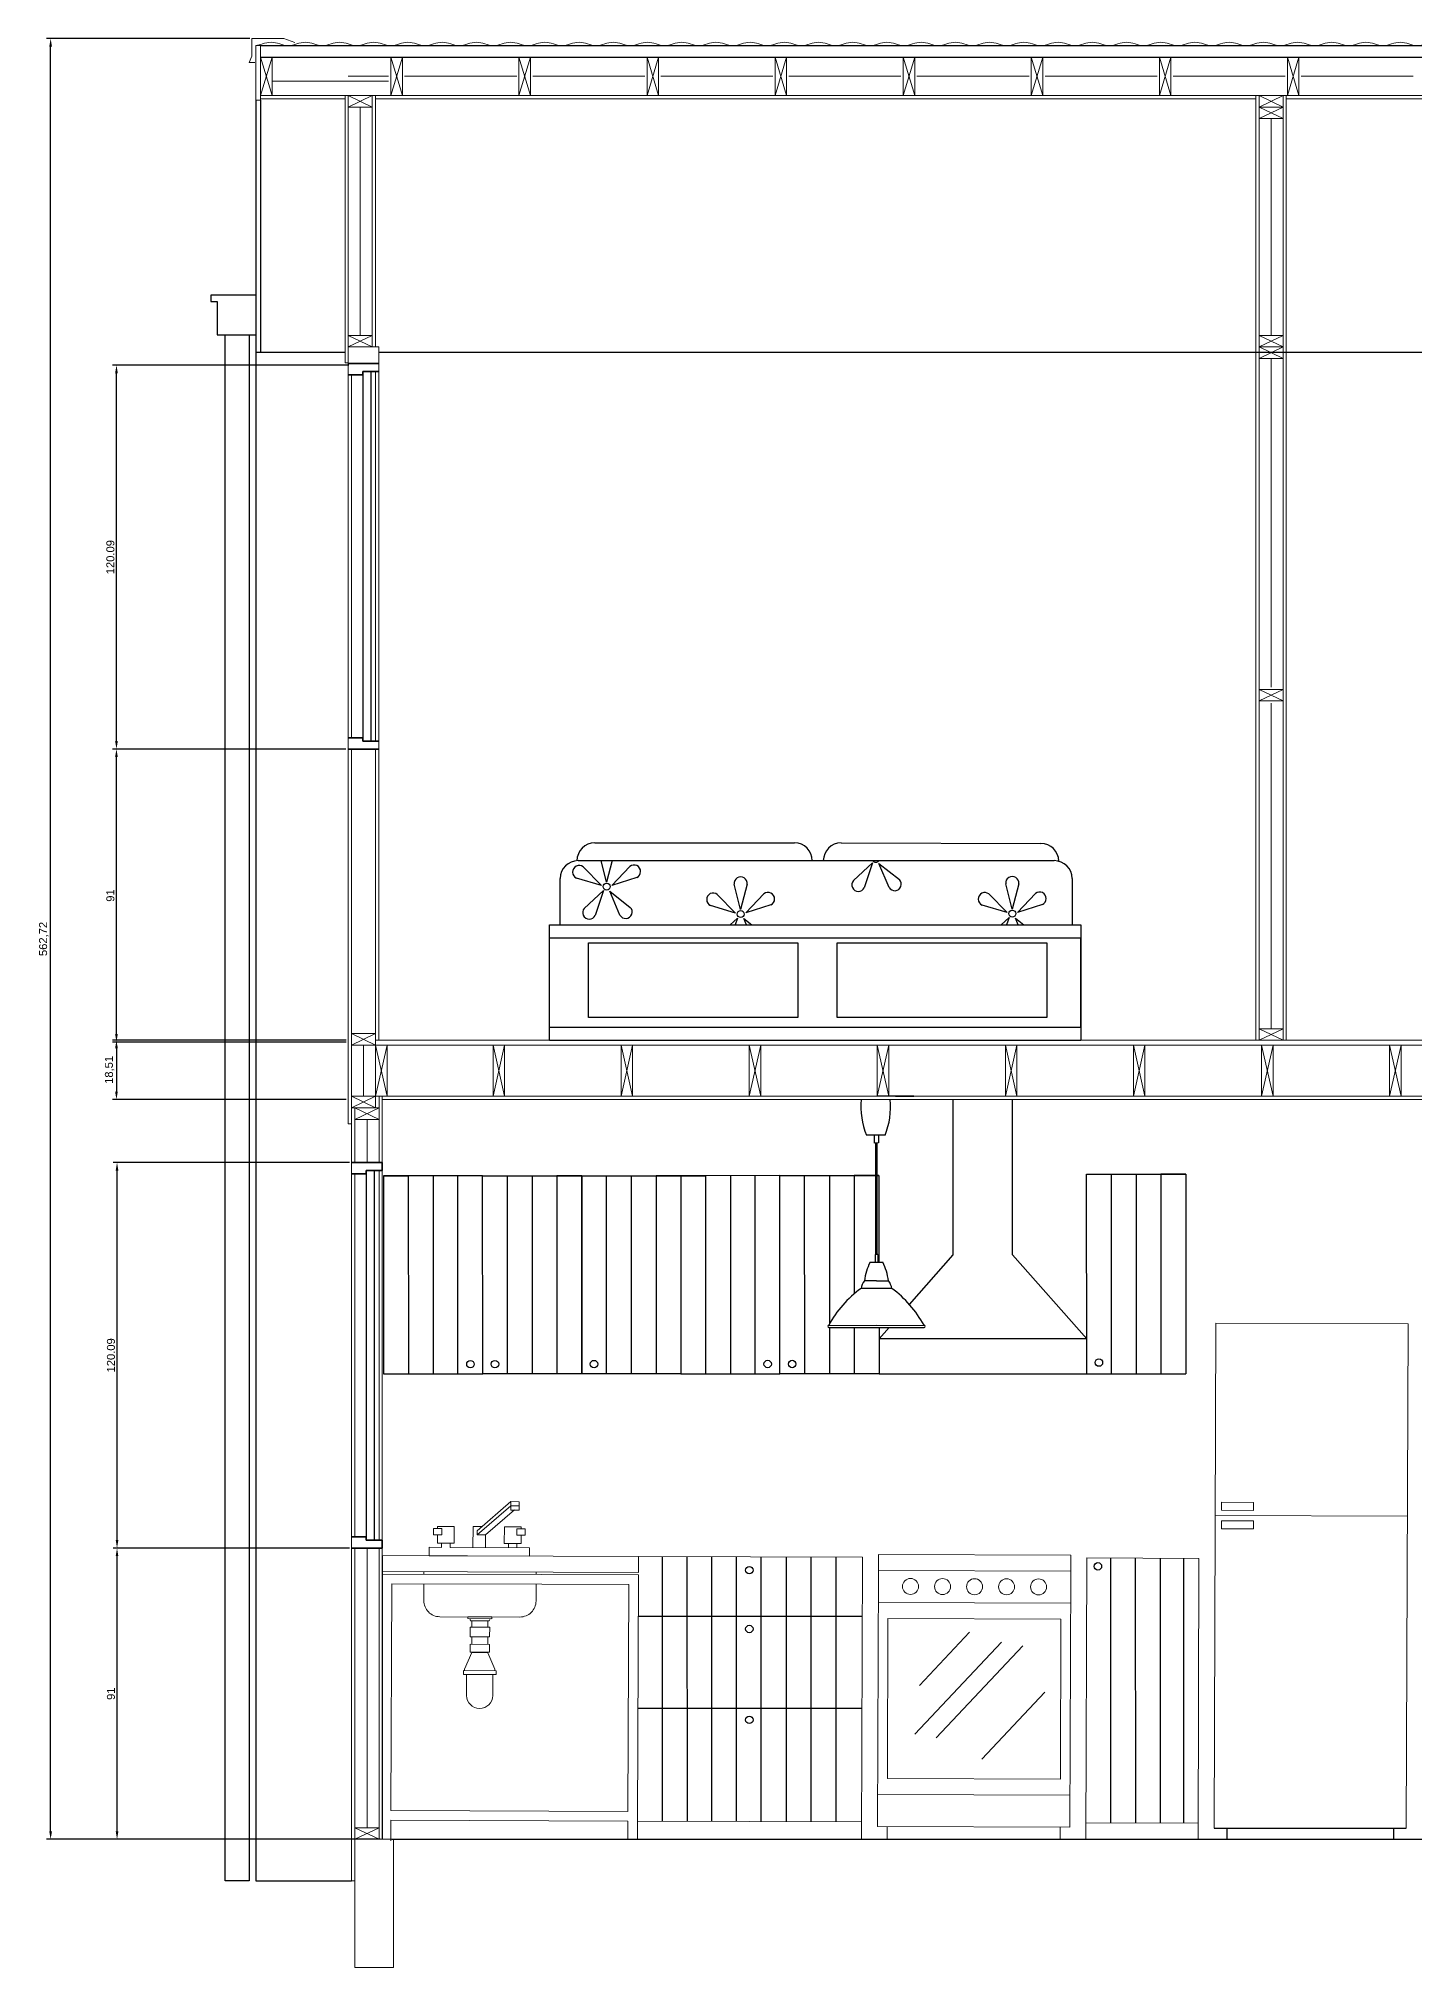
# Model space of a CAD drawing. Header units: inches. Extents: x 1841 to 3762, y 1077 to 2987.
# Drawn here: x 1841 to 2271, y 1077 to 1679 of the extents above; entities that cross this region are included whole.
import ezdxf

# ---------------------------------------------------------------- set-up
doc = ezdxf.new("R2010")
doc.units = ezdxf.units.IN
doc.header["$MEASUREMENT"] = 0
for name, color, linetype, lineweight in [('A-ANNO-SYMB', 3, 'Continuous', 18), ('A-DETL-MBND', 3, 'Continuous', 18), ('A-ELEV-IDEN', 3, 'Continuous', 18), ('A-ELEV-MBE1', 7, 'Continuous', 35), ('A-ELEV-MBE2', 4, 'Continuous', 25), ('A-FURN', 8, 'Continuous', 18), ('A-WALL-PATT', 8, 'Continuous', 18), ('A-WALL-STUD', 3, 'Continuous', 18)]:
    doc.layers.add(name, color=color, linetype=linetype, lineweight=lineweight)
doc.styles.get("Standard").update_dxf_attribs({"font": 'Arial.ttf'})
doc.dimstyles.new('ISO-25', dxfattribs={"dimtxt": 2.5, "dimasz": 2.5, "dimexe": 1.25, "dimexo": 0.625, "dimtad": 1, "dimtxsty": 'Standard', "dimcen": 2.5, "dimadec": 0, "dimazin": 0, "dimtfac": 1, "dimtmove": 0, "dimatfit": 3, "dimfxl": 1, "dimarcsym": 0})

# ---------------------------------------------------------------- blocks, each defined once
blk = doc.blocks.new('*D58')
at = {"color": 0, "lineweight": -2, "transparency": 16777216}
for p, q in [((1906.79, 1679.42), (1843.32, 1679.42)), ((1844.57, 1119.21), (1844.57, 1676.92)), ((1947.57, 1116.71), (1843.32, 1116.71))]:
    blk.add_line(p, q, dxfattribs=at)
at = {"color": 0, "transparency": 16777216}
for points in [[(1844.15, 1676.92), (1844.99, 1676.92), (1844.57, 1679.42)], [(1844.15, 1119.21), (1844.99, 1119.21), (1844.57, 1116.71)]]:
    blk.add_solid(points, dxfattribs=at)
at = {"color": 0, "transparency": 16777216, "insert": (1842.44, 1398.06), "char_height": 2.5, "attachment_point": 5, "rotation": 90}
blk.add_mtext('562,72', dxfattribs=at)
blk = doc.blocks.new('*D59')
at = {"color": 0, "lineweight": -2, "transparency": 16777216}
for p, q in [((1937.97, 1207.71), (1864.07, 1207.71)), ((1865.32, 1119.21), (1865.32, 1205.21)), ((1937.97, 1116.71), (1864.07, 1116.71))]:
    blk.add_line(p, q, dxfattribs=at)
at = {"color": 0, "transparency": 16777216}
for points in [[(1864.91, 1205.21), (1865.74, 1205.21), (1865.32, 1207.71)], [(1864.91, 1119.21), (1865.74, 1119.21), (1865.32, 1116.71)]]:
    blk.add_solid(points, dxfattribs=at)
at = {"color": 0, "transparency": 16777216, "insert": (1863.43, 1162.21), "char_height": 2.5, "attachment_point": 5, "rotation": 90}
blk.add_mtext('91', dxfattribs=at)
blk = doc.blocks.new('*D60')
at = {"color": 0, "lineweight": -2, "transparency": 16777216}
for p, q in [((1937.97, 1328.2), (1864.07, 1328.2)), ((1865.32, 1210.21), (1865.32, 1325.7)), ((1937.97, 1207.71), (1864.07, 1207.71))]:
    blk.add_line(p, q, dxfattribs=at)
at = {"color": 0, "transparency": 16777216}
for points in [[(1864.91, 1325.7), (1865.74, 1325.7), (1865.32, 1328.2)], [(1864.91, 1210.21), (1865.74, 1210.21), (1865.32, 1207.71)]]:
    blk.add_solid(points, dxfattribs=at)
at = {"color": 0, "transparency": 16777216, "insert": (1863.43, 1267.95), "char_height": 2.5, "attachment_point": 5, "rotation": 90}
blk.add_mtext('120.09', dxfattribs=at)
blk = doc.blocks.new('*D53')
at = {"color": 0, "lineweight": -2, "transparency": 16777216}
for p, q in [((1936.86, 1457.4), (1863.89, 1457.4)), ((1865.14, 1368.36), (1865.14, 1454.9)), ((1936.96, 1365.86), (1863.89, 1365.86))]:
    blk.add_line(p, q, dxfattribs=at)
at = {"color": 0, "transparency": 16777216}
for points in [[(1864.72, 1454.9), (1865.56, 1454.9), (1865.14, 1457.4)], [(1864.72, 1368.36), (1865.56, 1368.36), (1865.14, 1365.86)]]:
    blk.add_solid(points, dxfattribs=at)
at = {"color": 0, "transparency": 16777216, "insert": (1863.25, 1411.63), "char_height": 2.5, "attachment_point": 5, "rotation": 90}
blk.add_mtext('91', dxfattribs=at)
blk = doc.blocks.new('*D54')
at = {"color": 0, "lineweight": -2, "transparency": 16777216}
for p, q in [((1937.78, 1577.35), (1863.89, 1577.35)), ((1865.14, 1459.9), (1865.14, 1574.85)), ((1936.86, 1457.4), (1863.89, 1457.4))]:
    blk.add_line(p, q, dxfattribs=at)
at = {"color": 0, "transparency": 16777216}
for points in [[(1864.72, 1574.85), (1865.56, 1574.85), (1865.14, 1577.35)], [(1864.72, 1459.9), (1865.56, 1459.9), (1865.14, 1457.4)]]:
    blk.add_solid(points, dxfattribs=at)
at = {"color": 0, "transparency": 16777216, "insert": (1863.25, 1517.37), "char_height": 2.5, "attachment_point": 5, "rotation": 90}
blk.add_mtext('120.09', dxfattribs=at)
blk = doc.blocks.new('*D57')
at = {"color": 0, "lineweight": -2, "transparency": 16777216}
for p, q in [((1936.96, 1366.4), (1863.89, 1366.4)), ((1865.14, 1363.9), (1865.14, 1350.38)), ((1936.96, 1347.88), (1863.89, 1347.88))]:
    blk.add_line(p, q, dxfattribs=at)
at = {"color": 0, "transparency": 16777216}
for points in [[(1864.72, 1363.9), (1865.56, 1363.9), (1865.14, 1366.4)], [(1864.72, 1350.38), (1865.56, 1350.38), (1865.14, 1347.88)]]:
    blk.add_solid(points, dxfattribs=at)
at = {"color": 0, "transparency": 16777216, "insert": (1863.01, 1357.14), "char_height": 2.5, "attachment_point": 5, "rotation": 90}
blk.add_mtext('18,51', dxfattribs=at)

msp = doc.modelspace()

# ---------------------------------------------------------------- linework, layer by layer
at = {"color": 0}
for p, q in [((1942.093, 1574.395), (1942.093, 1460.901)), ((1944.607, 1575.396), (1944.607, 1459.9)), ((1947.097, 1457.398), (1937.589, 1457.398)), ((2126.649, 1299.369), (2126.636, 1347.884)), ((2145.16, 1299.374), (2145.147, 1347.884)), ((1943.194, 1324.703), (1943.194, 1211.208)), ((1945.708, 1325.703), (1945.708, 1210.207)), ((2103.447, 1324.104), (2103.455, 1297.037)), ((2199.315, 1324.551), (2199.332, 1262.197)), ((2103.053, 1299.439), (2103.053, 1297.037)), ((2112.95, 1283.857), (2126.649, 1299.369)), ((2168.363, 1273.131), (2145.16, 1299.374)), ((2103.46, 1276.684), (2103.464, 1262.17)), ((2103.461, 1273.113), (2106.616, 1276.685)), ((2168.363, 1273.131), (2103.461, 1273.113)), ((2168.366, 1262.188), (2168.363, 1273.131)), ((2103.464, 1262.17), (2168.366, 1262.188)), ((2168.366, 1262.188), (2199.332, 1262.197)), ((1948.198, 1205.393), (1948.198, 1116.705)), ((2089.924, 1204.896), (2089.947, 1122.177)), ((2098.328, 1186.378), (2028.199, 1186.359)), ((2116.08, 1164.79), (2131.792, 1181.448)), ((2114.636, 1149.546), (2141.764, 1178.305)), ((2121.291, 1148.417), (2148.418, 1177.177)), ((2098.157, 1157.612), (2028.098, 1157.592)), ((2135.59, 1141.772), (2155.337, 1162.707)), ((1951.2, 1116.705), (2625.92, 1116.705)), ((2208.216, 1120.216), (2268.266, 1120.216)), ((2212.207, 1120.216), (2212.207, 1116.705)), ((2264.266, 1120.216), (2264.266, 1116.705))]:
    msp.add_line(p, q, dxfattribs=at)
for p, q in [((2009.416, 1422.53), (2158.25, 1422.53)), ((2014.638, 1428.101), (2077.032, 1428.113)), ((2018.33, 1415.818), (2016.61, 1422.53)), ((2020.051, 1422.53), (2018.33, 1415.818)), ((2091.643, 1428.113), (2154.037, 1427.942)), ((2003.833, 1402.466), (2003.833, 1416.947)), ((2016.76, 1414.745), (2008.933, 1417.092)), ((2011.027, 1420.567), (2016.76, 1414.745)), ((2019.974, 1414.796), (2025.605, 1420.717)), ((2027.759, 1417.278), (2019.974, 1414.796)), ((2095.446, 1416.286), (2101.443, 1421.835)), ((2101.443, 1421.835), (2098.855, 1414.085)), ((2103.438, 1421.689), (2109.839, 1416.611)), ((2106.607, 1414.158), (2103.438, 1421.689)), ((2163.833, 1416.947), (2163.833, 1402.466)), ((2011.336, 1407.618), (2017.334, 1413.168)), ((2017.334, 1413.168), (2014.745, 1405.418)), ((2019.328, 1413.022), (2025.729, 1407.943)), ((2022.497, 1405.49), (2019.328, 1413.022)), ((2052.916, 1411.989), (2058.648, 1406.166)), ((2060.219, 1407.24), (2058.19, 1415.155)), ((2062.247, 1415.155), (2060.219, 1407.24)), ((2061.863, 1406.217), (2067.494, 1412.138)), ((2137.802, 1412.118), (2143.534, 1406.295)), ((2145.105, 1407.369), (2143.076, 1415.284)), ((2147.133, 1415.284), (2145.105, 1407.369)), ((2146.748, 1406.346), (2152.379, 1412.267)), ((2058.648, 1406.166), (2050.822, 1408.514)), ((2056.928, 1402.466), (2059.222, 1404.59)), ((2059.222, 1404.59), (2058.513, 1402.466)), ((2061.217, 1404.443), (2063.708, 1402.466)), ((2062.049, 1402.466), (2061.217, 1404.443)), ((2069.647, 1408.7), (2061.863, 1406.217)), ((2143.534, 1406.295), (2135.708, 1408.643)), ((2141.674, 1402.466), (2144.108, 1404.719)), ((2144.108, 1404.719), (2143.356, 1402.466)), ((2146.103, 1404.572), (2148.757, 1402.466)), ((2146.989, 1402.466), (2146.103, 1404.572)), ((2154.533, 1408.829), (2146.748, 1406.346)), ((2000.516, 1398.345), (2000.516, 1402.466)), ((2000.516, 1402.466), (2166.516, 1402.466)), ((2000.516, 1366.398), (2000.516, 1402.466)), ((2166.516, 1402.466), (2166.516, 1366.398)), ((2166.516, 1398.345), (2000.516, 1398.345)), ((2166.516, 1370.519), (2166.516, 1398.345)), ((2166.516, 1384.837), (2166.516, 1366.398)), ((2000.516, 1366.398), (2000.516, 1370.519)), ((2000.516, 1370.519), (2166.516, 1370.519)), ((2000.516, 1366.398), (2166.516, 1366.398)), ((2114.379, 1348.885), (2102.917, 1348.885)), ((2108.648, 1348.885), (2114.379, 1348.885)), ((2105.351, 1336.702), (2099.539, 1336.701)), ((2102.002, 1334.299), (2102.001, 1336.701)), ((2103.283, 1334.3), (2102.002, 1334.299)), ((2102.402, 1334.3), (2102.412, 1299.439)), ((2102.892, 1299.439), (2102.883, 1334.3)), ((2103.282, 1336.702), (2103.283, 1334.3)), ((1979.581, 1324.069), (1948.614, 1324.061)), ((1948.614, 1324.061), (1956.355, 1324.063)), ((1948.614, 1324.061), (1948.631, 1262.128)), ((1956.355, 1324.063), (1956.373, 1262.13)), ((1964.097, 1324.065), (1964.114, 1262.132)), ((1971.856, 1262.134), (1971.839, 1324.067)), ((1979.581, 1324.069), (2010.547, 1324.078)), ((1979.598, 1262.136), (1979.581, 1324.069)), ((1987.339, 1262.138), (1987.322, 1324.072)), ((1995.064, 1324.074), (1995.081, 1262.14)), ((2010.547, 1324.078), (2002.806, 1324.076)), ((2002.806, 1324.076), (2002.823, 1262.142)), ((2010.547, 1324.078), (2041.514, 1324.087)), ((2010.547, 1324.078), (2010.564, 1262.145)), ((2010.564, 1262.145), (2010.547, 1324.078)), ((2018.306, 1262.147), (2018.289, 1324.08)), ((2026.031, 1324.082), (2026.048, 1262.149)), ((2041.514, 1324.087), (2033.772, 1324.084)), ((2033.772, 1324.084), (2033.789, 1262.151)), ((2072.481, 1324.095), (2041.514, 1324.087)), ((2041.514, 1324.087), (2049.256, 1324.089)), ((2041.514, 1324.087), (2041.531, 1262.153)), ((2041.514, 1324.087), (2041.531, 1262.153)), ((2049.256, 1324.089), (2049.273, 1262.155)), ((2056.997, 1324.091), (2057.014, 1262.157)), ((2064.756, 1262.16), (2064.739, 1324.093)), ((2072.481, 1324.095), (2102.405, 1324.103)), ((2072.498, 1262.162), (2072.481, 1324.095)), ((2080.239, 1262.164), (2080.222, 1324.097)), ((2087.964, 1324.099), (2087.977, 1277.711)), ((2102.405, 1324.103), (2095.706, 1324.101)), ((2095.706, 1324.101), (2095.716, 1287.182)), ((2102.886, 1324.103), (2103.447, 1324.104)), ((2103.447, 1324.104), (2102.886, 1324.103)), ((2168.348, 1324.542), (2199.315, 1324.551)), ((2168.365, 1262.609), (2168.348, 1324.542)), ((2176.107, 1262.19), (2176.09, 1324.544)), ((2183.832, 1324.547), (2183.849, 1262.192)), ((2199.315, 1324.551), (2191.573, 1324.549)), ((2191.573, 1324.549), (2191.591, 1262.195)), ((2100.651, 1297.037), (2104.655, 1297.038)), ((2103.053, 1299.439), (2102.252, 1299.439)), ((2102.252, 1299.439), (2102.253, 1297.037)), ((2102.654, 1291.243), (2098.891, 1291.242)), ((2102.654, 1291.243), (2106.418, 1291.244)), ((2107.459, 1288.842), (2097.851, 1288.84)), ((2087.766, 1277.321), (2117.55, 1277.329)), ((2087.766, 1277.321), (2102.658, 1277.325)), ((2087.767, 1276.68), (2117.55, 1276.688)), ((2087.977, 1276.68), (2087.981, 1262.166)), ((2095.719, 1276.682), (2095.723, 1262.168)), ((1948.631, 1262.128), (1979.598, 1262.136)), ((2010.564, 1262.145), (1979.598, 1262.136)), ((2041.531, 1262.153), (2010.564, 1262.145)), ((2041.531, 1262.153), (2072.498, 1262.162)), ((2103.464, 1262.17), (2072.498, 1262.162)), ((2035.694, 1205.086), (2035.716, 1122.396)), ((2043.435, 1205.059), (2043.458, 1122.398)), ((2051.2, 1122.4), (2051.177, 1205.032)), ((2058.941, 1122.402), (2058.919, 1205.005)), ((2066.683, 1122.405), (2066.66, 1204.977)), ((2074.402, 1204.95), (2074.425, 1122.407)), ((2082.144, 1204.923), (2082.166, 1122.409)), ((2175.81, 1204.595), (2175.833, 1121.905)), ((2183.552, 1204.568), (2183.575, 1121.907)), ((2191.294, 1204.541), (2191.317, 1121.909)), ((2198.61, 1204.515), (2198.632, 1121.911)), ((2175.816, 1183.838), (2175.833, 1121.905))]:
    msp.add_line(p, q)
for points in [[(2012.645, 1396.821), (2078.133, 1396.821), (2078.133, 1373.47), (2012.645, 1373.47)], [(2090.389, 1396.821), (2155.877, 1396.821), (2155.877, 1373.47), (2090.389, 1373.47)]]:
    msp.add_lwpolyline(points, close=True, dxfattribs=at)
for centre, radius in [((2018.346, 1414.421), 1.077), ((2060.234, 1405.843), 1.077), ((2145.12, 1405.972), 1.077), ((1975.761, 1265.202), 1.161), ((1983.432, 1265.204), 1.161), ((2014.399, 1265.213), 1.161), ((2068.661, 1265.228), 1.161), ((2076.332, 1265.23), 1.161), ((2172.2, 1265.677), 1.161), ((2062.933, 1200.828), 1.161), ((2171.882, 1202.005), 1.161), ((2062.938, 1182.44), 1.161), ((2062.946, 1154.026), 1.161)]:
    msp.add_circle(centre, radius)
for centre, start, end in [((2009.416, 1416.947), 90, 180), ((2014.638, 1422.518), 90, 180), ((2077.032, 1422.53), 0, 90), ((2091.643, 1422.53), 90, 180), ((2154.037, 1422.359), 0, 90), ((2158.25, 1416.947), 0, 90)]:
    msp.add_arc(centre, 5.583, start, end, dxfattribs=at)
for centre, radius, start, end in [((2102.456, 1423.088), 1.077, 211.227631, 328.772369), ((2009.758, 1418.964), 2.045, 51.626679, 246.229324), ((2026.902, 1419.135), 2.045, 294.761183, 129.363827), ((2060.219, 1415.415), 2.045, 352.698678, 187.301322), ((2108.38, 1415.177), 2.045, 209.894794, 44.497438), ((2145.105, 1415.544), 2.045, 352.698678, 187.301322), ((2051.646, 1410.386), 2.045, 51.626679, 246.229324), ((2068.791, 1410.557), 2.045, 294.761183, 129.363827), ((2097.009, 1414.967), 2.045, 139.852192, 334.454836), ((2136.532, 1410.515), 2.045, 51.626679, 246.229324), ((2153.677, 1410.686), 2.045, 294.761183, 129.363827), ((2012.9, 1406.3), 2.045, 139.852192, 334.454836), ((2024.27, 1406.51), 2.045, 209.894794, 44.497438), ((2121.186, 1345.516), 23.373, 174.186505, 202.158441), ((2083.7, 1345.506), 23.373, 337.873184, 5.838988), ((2117.634, 1288.714), 18.912, 153.892838, 172.318594), ((2087.676, 1288.706), 18.912, 7.713032, 26.138787), ((2102.838, 1288.107), 5.04, 141.53577, 171.638469), ((2102.473, 1288.107), 5.04, 8.393156, 38.495855), ((2117.183, 1261.741), 33.288, 125.503858, 152.093278), ((2086.734, 1260.499), 35.112, 28.640736, 53.825379), ((2087.766, 1277), 0.32, 90.015813, 270.015813), ((2117.55, 1277.009), 0.32, 270.015813, 90.015813)]:
    msp.add_arc(centre, radius, start, end)
at = {"layer": 'A-ANNO-SYMB', "color": 0}
msp.add_lwpolyline([(1920.894, 1678.185), (1920.894, 1678.185), (1917.425, 1679.423), (1907.417, 1679.423), (1907.417, 1673.919), (1906.666, 1671.917), (1908.418, 1671.917)], dxfattribs=at)
for centre, start, end in [((1908.132, 1684.561), 274.183033, 291.418653), ((1913.479, 1670.932), 68.581347, 111.418653), ((1918.825, 1684.561), 248.581347, 291.418653), ((1924.172, 1670.932), 68.581347, 111.418653), ((1929.519, 1684.561), 248.581347, 291.418653), ((1934.865, 1670.932), 68.581347, 111.418653), ((1940.212, 1684.561), 248.581347, 291.418653), ((1945.558, 1670.932), 68.581347, 111.418653), ((1950.905, 1684.561), 248.581347, 291.418653), ((1956.251, 1670.932), 68.581347, 111.418653), ((1961.598, 1684.561), 248.581347, 291.418653), ((1966.944, 1670.932), 68.581347, 111.418653), ((1972.291, 1684.561), 248.581347, 291.418653), ((1977.638, 1670.932), 68.581347, 111.418653), ((1982.984, 1684.561), 248.581347, 291.418653), ((1988.331, 1670.932), 68.581347, 111.418653), ((1993.677, 1684.561), 248.581347, 291.418653), ((1999.024, 1670.932), 68.581347, 111.418653), ((2004.37, 1684.561), 248.581347, 291.418653), ((2009.717, 1670.932), 68.581347, 111.418653), ((2015.063, 1684.561), 248.581347, 291.418653), ((2020.41, 1670.932), 68.581347, 111.418653), ((2025.757, 1684.561), 248.581347, 291.418653), ((2031.103, 1670.932), 68.581347, 111.418653), ((2036.45, 1684.561), 248.581347, 291.418653), ((2041.796, 1670.932), 68.581347, 111.418653), ((2047.143, 1684.561), 248.581347, 291.418653), ((2052.489, 1670.932), 68.581347, 111.418653), ((2057.836, 1684.561), 248.581347, 291.418653), ((2063.183, 1670.932), 68.581347, 111.418653), ((2068.529, 1684.561), 248.581347, 291.418653), ((2073.876, 1670.932), 68.581347, 111.418653), ((2079.222, 1684.561), 248.581347, 291.418653), ((2084.569, 1670.932), 68.581347, 111.418653), ((2089.915, 1684.561), 248.581347, 291.418653), ((2095.262, 1670.932), 68.581347, 111.418653), ((2100.608, 1684.561), 248.581347, 291.418653), ((2105.955, 1670.932), 68.581347, 111.418653), ((2111.302, 1684.561), 248.581347, 291.418653), ((2116.648, 1670.932), 68.581347, 111.418653), ((2121.995, 1684.561), 248.581347, 291.418653), ((2127.341, 1670.932), 68.581347, 111.418653), ((2132.688, 1684.561), 248.581347, 291.418653), ((2138.034, 1670.932), 68.581347, 111.418653), ((2143.381, 1684.561), 248.581347, 291.418653), ((2148.727, 1670.932), 68.581347, 111.418653), ((2154.074, 1684.561), 248.581347, 291.418653), ((2159.421, 1670.932), 68.581347, 111.418653), ((2164.767, 1684.561), 248.581347, 291.418653), ((2170.114, 1670.932), 68.581347, 111.418653), ((2175.46, 1684.561), 248.581347, 291.418653), ((2180.807, 1670.932), 68.581347, 111.418653), ((2186.153, 1684.561), 248.581347, 291.418653), ((2191.5, 1670.932), 68.581347, 111.418653), ((2196.846, 1684.561), 248.581347, 291.418653), ((2202.193, 1670.932), 68.581347, 111.418653), ((2207.54, 1684.561), 248.581347, 291.418653), ((2212.886, 1670.932), 68.581347, 111.418653), ((2218.233, 1684.561), 248.581347, 291.418653), ((2223.579, 1670.932), 68.581347, 111.418653), ((2228.926, 1684.561), 248.581347, 291.418653), ((2234.272, 1670.932), 68.581347, 111.418653), ((2239.619, 1684.561), 248.581347, 291.418653), ((2244.965, 1670.932), 68.581347, 111.418653), ((2250.312, 1684.561), 248.581347, 291.418653), ((2255.659, 1670.932), 68.581347, 111.418653), ((2261.005, 1684.561), 248.581347, 291.418653), ((2266.352, 1670.932), 68.581347, 111.418653), ((2271.698, 1684.561), 248.581347, 291.418653)]:
    msp.add_arc(centre, 7.32, start, end, dxfattribs=at)
at = {"layer": 'A-DETL-MBND', "color": 0}
for p, q in [((1950.198, 1666.132), (1913.77, 1666.132)), ((1936.589, 1660.628), (1910.167, 1660.628)), ((1937.589, 1661.629), (1913.77, 1661.629)), ((1945.095, 1661.629), (2286.558, 1661.629)), ((1946.096, 1660.628), (2221.24, 1660.628)), ((2230.748, 1660.628), (2285.558, 1660.628)), ((1937.589, 1340.278), (1937.589, 1583.065)), ((1947.097, 1366.398), (1947.097, 1583.065)), ((1938.59, 1460.901), (1938.59, 1574.389)), ((1946.096, 1459.9), (1946.096, 1575.396)), ((1938.59, 1340.308), (1938.59, 1457.398)), ((1946.096, 1366.398), (1946.096, 1457.398)), ((1946.096, 1366.398), (2631.525, 1366.398)), ((1946.096, 1364.897), (2631.525, 1364.897)), ((1938.59, 1103.695), (1938.59, 1345.282)), ((1946.096, 1348.885), (2630.424, 1348.885)), ((1947.197, 1328.204), (1947.197, 1348.885)), ((1948.198, 1348.885), (1948.198, 1116.705)), ((1948.198, 1347.884), (2329.288, 1347.884)), ((1938.59, 1340.278), (1937.589, 1340.278)), ((1939.691, 1328.198), (1939.691, 1343.881)), ((1939.691, 1211.208), (1939.691, 1324.696)), ((1947.197, 1210.207), (1947.197, 1325.703)), ((1939.691, 1120.308), (1939.691, 1207.705)), ((1947.197, 1116.705), (1947.197, 1207.705)), ((1939.691, 1103.695), (1938.59, 1103.695))]:
    msp.add_line(p, q, dxfattribs=at)
for points in [[(1937.589, 1578.062), (1936.589, 1578.062), (1936.589, 1661.629)], [(1937.589, 1586.668), (1937.589, 1661.629)], [(1945.095, 1583.065), (1946.096, 1583.065), (1946.096, 1661.629)], [(1945.095, 1586.668), (1945.095, 1658.026)], [(2221.24, 1366.398), (2221.24, 1661.629)], [(2230.748, 1366.398), (2230.748, 1661.629)], [(2222.241, 1366.398), (2222.241, 1654.423)], [(2229.747, 1366.398), (2229.747, 1654.423)], [(1938.59, 1583.065), (1937.589, 1583.065)], [(1946.096, 1583.065), (1947.097, 1583.065)]]:
    msp.add_lwpolyline(points, dxfattribs=at)
at = {"layer": 'A-ELEV-IDEN', "color": 0}
msp.add_lwpolyline([(1939.691, 1116.705), (1951.701, 1116.705), (1951.701, 1076.674), (1939.691, 1076.674)], close=True, dxfattribs=at)
at = {"layer": 'A-ELEV-MBE1', "color": 0}
for p, q in [((1937.489, 1577.889), (1947.097, 1577.898)), ((1942.093, 1574.395), (1937.489, 1574.387)), ((1947.097, 1575.396), (1942.093, 1575.396)), ((1942.093, 1575.396), (1942.093, 1574.395)), ((1942.093, 1460.901), (1937.489, 1460.901)), ((1942.093, 1459.9), (1942.093, 1460.901)), ((1947.097, 1459.9), (1942.093, 1459.9)), ((1937.489, 1457.398), (1947.097, 1457.398)), ((1938.59, 1328.197), (1948.198, 1328.205)), ((1948.198, 1328.205), (1948.198, 1325.703)), ((1943.194, 1324.703), (1938.59, 1324.694)), ((1948.198, 1325.703), (1943.194, 1325.703)), ((1943.194, 1325.703), (1943.194, 1324.703)), ((1943.194, 1211.208), (1938.59, 1211.208)), ((1938.59, 1207.705), (1948.198, 1207.705)), ((1943.194, 1210.207), (1943.194, 1211.208)), ((1948.198, 1210.207), (1943.194, 1210.207)), ((1948.198, 1207.705), (1948.198, 1210.207))]:
    msp.add_line(p, q, dxfattribs=at)
at = {"layer": 'A-ELEV-MBE2', "color": 0}
for p, q in [((1906.665, 1586.868), (1906.665, 1103.695)), ((1908.666, 1581.387), (1936.589, 1581.387)), ((1908.666, 1581.387), (1908.666, 1103.695)), ((1947.097, 1581.387), (2285.558, 1581.387)), ((1906.665, 1103.695), (1899.159, 1103.695))]:
    msp.add_line(p, q, dxfattribs=at)
for points in [[(1910.167, 1677.241), (2668.954, 1677.241)], [(1910.167, 1673.638), (2663.85, 1673.638)], [(1908.666, 1660.128), (1908.666, 1581.387)], [(1910.167, 1660.128), (1910.167, 1581.387)], [(1908.666, 1599.257), (1894.655, 1599.257), (1894.655, 1597.255), (1896.657, 1597.255), (1896.657, 1586.868), (1908.666, 1586.868)], [(1899.159, 1103.695), (1899.159, 1586.868)], [(1908.666, 1103.695), (1938.59, 1103.695)]]:
    msp.add_lwpolyline(points, dxfattribs=at)
at = {"layer": 'A-FURN', "color": 0}
for p, q in [((2208.768, 1277.952), (2208.207, 1120.216)), ((2268.819, 1277.741), (2208.768, 1277.952)), ((2268.266, 1120.216), (2268.819, 1277.741)), ((1988.357, 1220.917), (1977.882, 1211.816)), ((1977.886, 1213.121), (1988.362, 1222.223)), ((1989.507, 1219.619), (1980.493, 1211.807)), ((1988.353, 1219.612), (1988.357, 1220.917)), ((1990.964, 1219.603), (1988.353, 1219.612)), ((1988.357, 1220.917), (1988.362, 1222.223)), ((1990.968, 1220.908), (1988.357, 1220.917)), ((1988.362, 1222.223), (1990.973, 1222.214)), ((1990.968, 1220.908), (1990.964, 1219.603)), ((1990.973, 1222.214), (1990.968, 1220.908)), ((1976.563, 1207.904), (1976.586, 1214.431)), ((1976.586, 1214.431), (1979.377, 1214.422)), ((1977.882, 1211.816), (1977.886, 1213.121)), ((1980.493, 1211.807), (1977.882, 1211.816)), ((1980.493, 1211.807), (1980.479, 1207.89)), ((1948.198, 1200.86), (1948.198, 1205.864)), ((1966.772, 1207.938), (1966.776, 1209.244)), ((1969.387, 1209.235), (1969.383, 1207.929)), ((1987.663, 1209.171), (1987.659, 1207.865)), ((1990.27, 1207.856), (1990.274, 1209.162)), ((1948.178, 1199.592), (1998.116, 1199.417)), ((2028.247, 1200.108), (1948.18, 1200.388)), ((2028.265, 1205.112), (1948.198, 1205.393)), ((1948.198, 1123.151), (1948.198, 1200.064)), ((2028.247, 1200.108), (2028.265, 1205.112)), ((2028.265, 1205.112), (2098.323, 1204.867)), ((2098.323, 1204.867), (2098.014, 1116.705)), ((2103.032, 1120.689), (2103.313, 1200.756)), ((2103.313, 1200.756), (2163.363, 1200.545)), ((2163.363, 1200.545), (2163.082, 1120.479)), ((2168.381, 1204.621), (2168.073, 1116.705)), ((2168.381, 1204.621), (2203.411, 1204.498)), ((2203.198, 1116.705), (2203.411, 1204.498)), ((1950.921, 1125.667), (1951.17, 1196.579)), ((1951.17, 1196.579), (1998.106, 1196.414)), ((2025.231, 1196.319), (1998.106, 1196.414)), ((2028.244, 1199.311), (1998.116, 1199.417)), ((2024.983, 1125.407), (2025.231, 1196.319)), ((2027.975, 1122.394), (2028.244, 1199.311)), ((2103.278, 1190.748), (2163.328, 1190.537)), ((1976.227, 1183.002), (1976.234, 1184.97)), ((1981.231, 1182.985), (1981.238, 1184.952)), ((1976.208, 1177.649), (1976.217, 1179.959)), ((1981.213, 1177.632), (1981.221, 1179.942)), ((1976.199, 1175.035), (1976.2, 1175.223)), ((1981.203, 1175.017), (1976.199, 1175.035)), ((1981.203, 1175.017), (1981.204, 1175.206)), ((1974.579, 1168.219), (1974.557, 1161.692)), ((1982.775, 1168.19), (1982.753, 1161.664)), ((2103.067, 1130.697), (2163.117, 1130.487)), ((1948.198, 1123.151), (1948.198, 1116.705)), ((1950.911, 1122.664), (1950.888, 1116.218)), ((2024.972, 1122.404), (1950.911, 1122.664)), ((2024.983, 1125.407), (1950.921, 1125.667)), ((2024.972, 1122.404), (2024.952, 1116.705)), ((2027.975, 1122.394), (2027.955, 1116.705)), ((2063.004, 1122.271), (2027.975, 1122.394)), ((2063.004, 1122.271), (2098.033, 1122.148)), ((2203.121, 1121.78), (2168.092, 1121.903)), ((2163.082, 1120.479), (2103.032, 1120.689)), ((2106.035, 1120.679), (2106.021, 1116.705)), ((2160.362, 1116.705), (2106.32, 1116.705)), ((2160.08, 1120.489), (2160.067, 1116.705)), ((2265.539, 1116.705), (2211.497, 1116.705))]:
    msp.add_line(p, q, dxfattribs=at)
for points in [[(2208.558, 1217.902), (2268.608, 1217.691)], [(2210.501, 1219.53), (2220.509, 1219.495), (2220.518, 1221.997), (2210.509, 1222.032), (2210.501, 1219.53)], [(1965.487, 1213.821), (1965.489, 1214.47), (1970.711, 1214.452), (1970.693, 1209.23), (1965.471, 1209.248), (1965.48, 1211.859)], [(1991.596, 1213.729), (1991.598, 1214.379), (1986.376, 1214.397), (1986.358, 1209.175), (1991.58, 1209.157), (1991.589, 1211.768)], [(2210.489, 1216.26), (2220.497, 1216.225), (2220.489, 1213.723), (2210.48, 1213.758), (2210.489, 1216.26)], [(1969.383, 1207.929), (1994.186, 1207.842), (1994.177, 1205.232), (1962.846, 1205.341), (1962.856, 1207.952), (1966.772, 1207.938)], [(2163.363, 1200.545), (2163.381, 1205.55), (2103.33, 1205.76), (2103.313, 1200.756)], [(1961.235, 1200.343), (1961.232, 1199.546)], [(1996.302, 1199.423), (1996.304, 1200.22)], [(2103.278, 1190.748), (2103.313, 1200.756)], [(1975.536, 1185.663), (1975.83, 1184.971), (1978.736, 1184.961)], [(1981.941, 1185.64), (1981.642, 1184.951), (1978.736, 1184.961)], [(1976.199, 1175.035), (1973.939, 1169.892), (1973.938, 1169.415), (1973.938, 1169.415)], [(1981.203, 1175.017), (1983.427, 1169.859), (1983.426, 1169.381), (1983.426, 1169.381)], [(1948.198, 1116.705), (1951.2, 1116.705)], [(2028.26, 1116.705), (2025.257, 1116.705)]]:
    msp.add_lwpolyline(points, dxfattribs=at)
for points in [[(1964.175, 1211.864), (1964.182, 1213.822), (1966.792, 1213.813), (1966.786, 1211.855)], [(1992.894, 1211.763), (1992.901, 1213.721), (1990.29, 1213.731), (1990.283, 1211.772)], [(1982.484, 1186.209), (1974.997, 1186.235), (1974.995, 1185.665), (1982.482, 1185.638)], [(1981.787, 1182.983), (1975.671, 1183.004), (1975.661, 1179.961), (1981.777, 1179.94)], [(2160.308, 1185.543), (2160.132, 1135.502), (2106.087, 1135.691), (2106.263, 1185.733)], [(1981.769, 1177.63), (1975.652, 1177.651), (1975.644, 1175.225), (1981.76, 1175.204)], [(1983.781, 1169.38), (1973.582, 1169.416), (1973.578, 1168.222), (1983.777, 1168.186)]]:
    msp.add_lwpolyline(points, close=True, dxfattribs=at)
msp.add_lwpolyline([(1961.222, 1196.544), (1961.203, 1191.288, 0.4142136), (1966.19, 1186.266), (1991.251, 1186.178, 0.4142136), (1996.273, 1191.165), (1996.291, 1196.421)], format="xyb", dxfattribs=at)
for centre in [(2113.304, 1195.717), (2123.312, 1195.682), (2133.32, 1195.646), (2143.329, 1195.611), (2153.337, 1195.576)]:
    msp.add_circle(centre, 2.502, dxfattribs=at)
msp.add_arc((1978.655, 1161.678), 4.098, 179.799207, 359.799207, dxfattribs=at)
at = {"layer": 'A-WALL-PATT', "color": 0, "ltscale": 0.15}
for p, q in [((1950.198, 1667.634), (1937.589, 1667.634)), ((1990.229, 1667.634), (1955.202, 1667.634)), ((2030.26, 1667.634), (1995.233, 1667.634)), ((2070.291, 1667.634), (2035.264, 1667.634)), ((2110.322, 1667.634), (2075.295, 1667.634)), ((2150.353, 1667.634), (2115.326, 1667.634)), ((2190.384, 1667.634), (2155.357, 1667.634)), ((2230.415, 1667.634), (2195.388, 1667.634)), ((2270.446, 1667.634), (2235.419, 1667.634))]:
    msp.add_line(p, q, dxfattribs=at)
at = {"layer": 'A-WALL-PATT', "color": 0, "ltscale": 0.1}
for p, q in [((1941.342, 1586.668), (1941.342, 1658.026)), ((1942.343, 1348.885), (1942.343, 1364.897)), ((1943.444, 1328.201), (1943.444, 1341.679)), ((1943.444, 1120.308), (1943.444, 1207.705))]:
    msp.add_line(p, q, dxfattribs=at)
for points in [[(2225.994, 1586.668), (2225.994, 1654.423)], [(2225.994, 1476.733), (2225.994, 1579.463)], [(2225.994, 1370.001), (2225.994, 1471.73)]]:
    msp.add_lwpolyline(points, dxfattribs=at)
at = {"layer": 'A-WALL-STUD', "color": 0}
for p, q in [((1937.589, 1658.026), (1945.095, 1661.629)), ((1945.095, 1658.026), (1937.589, 1661.629)), ((2229.747, 1658.026), (2222.241, 1661.629)), ((2222.241, 1658.026), (2229.747, 1661.629)), ((2229.747, 1654.423), (2222.241, 1658.026)), ((2222.241, 1654.423), (2229.747, 1658.026)), ((1937.589, 1583.065), (1945.095, 1586.668)), ((1945.095, 1583.065), (1937.589, 1586.668)), ((2229.747, 1583.065), (2222.241, 1586.668)), ((2222.241, 1583.065), (2229.747, 1586.668)), ((2229.747, 1579.463), (2222.241, 1583.065)), ((2222.241, 1579.463), (2229.747, 1583.065)), ((2229.747, 1472.43), (2222.241, 1476.033)), ((2222.241, 1472.43), (2229.747, 1476.033)), ((1946.096, 1368.5), (1938.59, 1368.5)), ((1938.59, 1368.5), (1938.59, 1364.897)), ((1938.59, 1364.897), (1946.096, 1368.5)), ((1946.096, 1364.897), (1938.59, 1368.5)), ((1946.096, 1364.897), (1946.096, 1368.5)), ((2229.747, 1366.398), (2222.241, 1370.001)), ((2222.241, 1366.398), (2229.747, 1370.001)), ((1938.59, 1364.897), (1946.096, 1364.897)), ((1946.096, 1348.885), (1946.096, 1364.897)), ((1946.096, 1364.897), (1949.699, 1364.897)), ((1946.096, 1364.897), (1949.699, 1348.885)), ((1949.699, 1364.897), (1946.096, 1348.885)), ((1949.699, 1364.897), (1949.699, 1348.885)), ((1946.096, 1348.885), (1938.59, 1348.885)), ((1938.59, 1348.885), (1938.59, 1345.282)), ((1938.59, 1345.282), (1946.096, 1348.885)), ((1946.096, 1345.282), (1938.59, 1348.885)), ((1938.59, 1345.282), (1946.096, 1345.282)), ((1947.197, 1345.282), (1939.691, 1345.282)), ((1939.691, 1345.282), (1939.691, 1341.679)), ((1939.691, 1341.679), (1947.197, 1345.282)), ((1947.197, 1341.679), (1939.691, 1345.282)), ((1949.699, 1348.885), (1946.096, 1348.885)), ((1946.096, 1345.282), (1946.096, 1348.885)), ((1947.197, 1341.679), (1947.197, 1345.282)), ((1939.691, 1341.679), (1947.197, 1341.679)), ((1939.691, 1116.705), (1947.197, 1120.308)), ((1947.197, 1116.705), (1939.691, 1120.308))]:
    msp.add_line(p, q, dxfattribs=at)
for points in [[(1910.167, 1677.241), (1910.167, 1661.629), (1910.167, 1660.128), (1908.666, 1660.128), (1908.666, 1677.241), (1910.167, 1677.241)], [(1910.167, 1673.638), (1913.77, 1661.629)], [(1910.167, 1661.629), (1913.77, 1673.638)], [(1950.899, 1673.638), (1954.502, 1661.629)], [(1950.899, 1661.629), (1954.502, 1673.638)], [(1990.93, 1673.638), (1994.533, 1661.629)], [(1990.93, 1661.629), (1994.533, 1673.638)], [(2030.961, 1673.638), (2034.564, 1661.629)], [(2030.961, 1661.629), (2034.564, 1673.638)], [(2070.992, 1673.638), (2074.594, 1661.629)], [(2070.992, 1661.629), (2074.594, 1673.638)], [(2111.023, 1673.638), (2114.625, 1661.629)], [(2111.023, 1661.629), (2114.625, 1673.638)], [(2151.053, 1673.638), (2154.656, 1661.629)], [(2151.053, 1661.629), (2154.656, 1673.638)], [(2191.084, 1673.638), (2194.687, 1661.629)], [(2191.084, 1661.629), (2194.687, 1673.638)], [(2231.115, 1673.638), (2234.718, 1661.629)], [(2231.115, 1661.629), (2234.718, 1673.638)], [(1986.427, 1364.897), (1986.427, 1348.885), (1982.824, 1348.885), (1982.824, 1364.897), (1986.427, 1364.897)], [(1982.824, 1364.897), (1986.427, 1348.885)], [(1986.427, 1364.897), (1982.824, 1348.885)], [(2026.458, 1364.897), (2026.458, 1348.885), (2022.855, 1348.885), (2022.855, 1364.897), (2026.458, 1364.897)], [(2022.855, 1364.897), (2026.458, 1348.885)], [(2026.458, 1364.897), (2022.855, 1348.885)], [(2066.489, 1364.897), (2066.489, 1348.885), (2062.886, 1348.885), (2062.886, 1364.897), (2066.489, 1364.897)], [(2062.886, 1364.897), (2066.489, 1348.885)], [(2066.489, 1364.897), (2062.886, 1348.885)], [(2106.52, 1364.897), (2106.52, 1348.885), (2102.917, 1348.885), (2102.917, 1364.897), (2106.52, 1364.897)], [(2102.917, 1364.897), (2106.52, 1348.885)], [(2106.52, 1364.897), (2102.917, 1348.885)], [(2146.55, 1364.897), (2146.55, 1348.885), (2142.948, 1348.885), (2142.948, 1364.897), (2146.55, 1364.897)], [(2142.948, 1364.897), (2146.55, 1348.885)], [(2146.55, 1364.897), (2142.948, 1348.885)], [(2186.581, 1364.897), (2186.581, 1348.885), (2182.978, 1348.885), (2182.978, 1364.897), (2186.581, 1364.897)], [(2182.978, 1364.897), (2186.581, 1348.885)], [(2186.581, 1364.897), (2182.978, 1348.885)], [(2226.613, 1364.897), (2226.613, 1348.885), (2223.01, 1348.885), (2223.01, 1364.897), (2226.613, 1364.897)], [(2223.01, 1364.897), (2226.613, 1348.885)], [(2226.613, 1364.897), (2223.01, 1348.885)], [(2266.644, 1364.897), (2266.644, 1348.885), (2263.041, 1348.885), (2263.041, 1364.897), (2266.644, 1364.897)], [(2263.041, 1364.897), (2266.644, 1348.885)], [(2266.644, 1364.897), (2263.041, 1348.885)]]:
    msp.add_lwpolyline(points, dxfattribs=at)
for points in [[(1913.77, 1673.638), (1910.167, 1673.638), (1910.167, 1661.629), (1913.77, 1661.629)], [(1954.502, 1673.638), (1950.899, 1673.638), (1950.899, 1661.629), (1954.502, 1661.629)], [(1994.533, 1673.638), (1990.93, 1673.638), (1990.93, 1661.629), (1994.533, 1661.629)], [(2034.564, 1673.638), (2030.961, 1673.638), (2030.961, 1661.629), (2034.564, 1661.629)], [(2074.594, 1673.638), (2070.992, 1673.638), (2070.992, 1661.629), (2074.594, 1661.629)], [(2114.625, 1673.638), (2111.023, 1673.638), (2111.023, 1661.629), (2114.625, 1661.629)], [(2154.656, 1673.638), (2151.053, 1673.638), (2151.053, 1661.629), (2154.656, 1661.629)], [(2194.687, 1673.638), (2191.084, 1673.638), (2191.084, 1661.629), (2194.687, 1661.629)], [(2234.718, 1673.638), (2231.115, 1673.638), (2231.115, 1661.629), (2234.718, 1661.629)], [(1937.589, 1658.026), (1945.095, 1658.026), (1945.095, 1661.629), (1937.589, 1661.629)], [(2229.747, 1658.026), (2222.241, 1658.026), (2222.241, 1661.629), (2229.747, 1661.629)], [(2229.747, 1654.423), (2222.241, 1654.423), (2222.241, 1658.026), (2229.747, 1658.026)], [(1937.589, 1583.065), (1945.095, 1583.065), (1945.095, 1586.668), (1937.589, 1586.668)], [(2229.747, 1583.065), (2222.241, 1583.065), (2222.241, 1586.668), (2229.747, 1586.668)], [(2229.747, 1579.463), (2222.241, 1579.463), (2222.241, 1583.065), (2229.747, 1583.065)], [(2229.747, 1472.43), (2222.241, 1472.43), (2222.241, 1476.033), (2229.747, 1476.033)], [(2229.747, 1366.398), (2222.241, 1366.398), (2222.241, 1370.001), (2229.747, 1370.001)], [(1939.691, 1116.705), (1947.197, 1116.705), (1947.197, 1120.308), (1939.691, 1120.308)]]:
    msp.add_lwpolyline(points, close=True, dxfattribs=at)

# ---------------------------------------------------------------- dimensions: what is measured, and where the dimension line sits
at = {"color": 3}
for base, p1, p2, picture, middle in [((1844.57, 1679.423), (1948.198, 1116.705), (1907.417, 1679.423), '*D58', (1842.44, 1398.064)), ((1865.14, 1347.884), (1937.589, 1366.398), (1937.589, 1347.884), '*D57', (1863.009, 1357.141)), ((1865.323, 1207.705), (1938.59, 1116.705), (1938.59, 1207.705), '*D59', (1863.431, 1162.205))]:
    dim = msp.add_linear_dim(base=base, p1=p1, p2=p2, angle=270, dimstyle='ISO-25', dxfattribs=at)
    dim.commit()
    dim.dimension.update_dxf_attribs({"geometry": picture, "text_midpoint": middle})
for base, p1, p2, text, picture, middle in [((1865.14, 1577.352), (1937.489, 1457.398), (1938.407, 1577.352), '120.09', '*D54', (1863.248, 1517.375)), ((1865.14, 1457.398), (1937.589, 1365.86), (1937.489, 1457.398), '91', '*D53', (1863.248, 1411.629)), ((1865.323, 1328.197), (1938.59, 1207.705), (1938.59, 1328.197), '120.09', '*D60', (1863.431, 1267.951))]:
    dim = msp.add_linear_dim(base=base, p1=p1, p2=p2, angle=270, text=text, dimstyle='ISO-25', dxfattribs=at)
    dim.commit()
    dim.dimension.update_dxf_attribs({"geometry": picture, "text_midpoint": middle})

doc.saveas('drawing.dxf')
